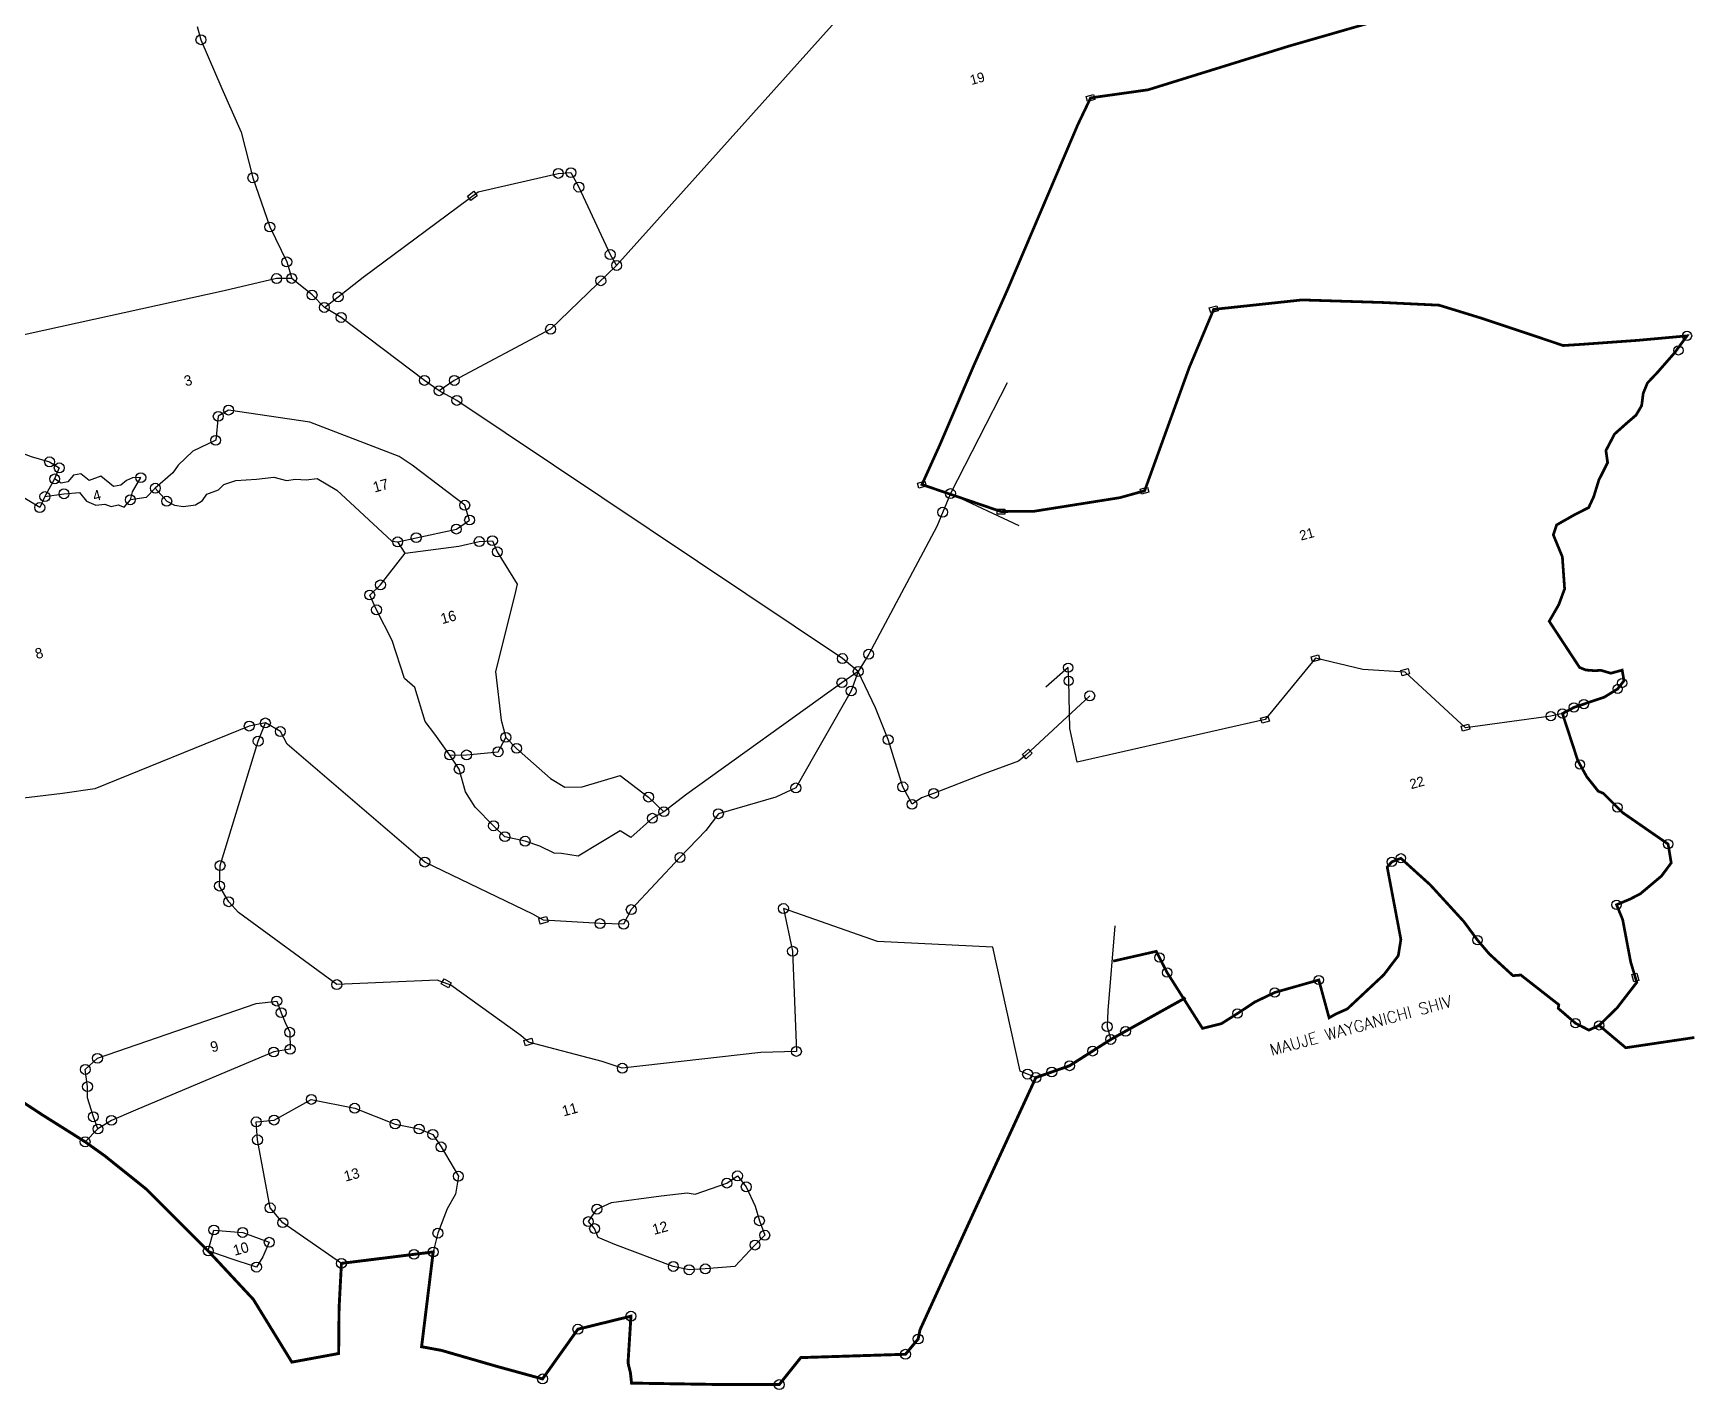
# Model space of a CAD drawing. Header units: metres. Extents: x 349190 to 354644, y 1756648 to 1760820.
# Drawn here: x 351928 to 353473, y 1757489 to 1758751 of the extents above; entities that cross this region are included whole.
import ezdxf

# ---------------------------------------------------------------- set-up
doc = ezdxf.new("R2010")
doc.units = ezdxf.units.M
doc.header["$MEASUREMENT"] = 0
doc.linetypes.add('DIVIDE', pattern=[1.25, 0.5, -0.25, 0, -0.25, 0, -0.25])
for name, color, linetype in [('POLY_PARCEL', 6, 'Continuous'), ('SYM_STONE', 1, 'Continuous'), ('TEXT_MAPOUT', 7, 'Continuous'), ('TEXT_PARCEL', 7, 'Continuous'), ('V_BOUND_LINE', 7, 'Continuous'), ('V_DIVIDE_LINE', 7, 'DIVIDE')]:
    doc.layers.add(name, color=color, linetype=linetype)
doc.styles.get("Standard").update_dxf_attribs({"font": 'simplex.shx'})
doc.styles.add('TEXT_MAP', font='KRDEV050.TTF')

# ---------------------------------------------------------------- blocks, each defined once
blk = doc.blocks.new('STONE')
blk.add_circle((0, 0), 0.851)
blk = doc.blocks.new('STONESQUARE')
blk.add_lwpolyline([(-0.7, 0.48), (0.7, 0.48), (0.7, -0.48), (-0.7, -0.48)], close=True)

msp = doc.modelspace()

# ---------------------------------------------------------------- linework, layer by layer
at = {"layer": 'POLY_PARCEL'}
for points in [[(352469.8, 1758535.2), (352469.8, 1758535.2), (352732.5, 1758828.3), (352732.5, 1758828.3)], [(352080, 1758757.2), (352083.4, 1758745), (352102.7, 1758699.7), (352120.7, 1758659), (352131.7, 1758616.7), (352147.4, 1758571), (352163.2, 1758538.5), (352167.8, 1758523.2)], [(352198.1, 1758496.2), (352210.9, 1758506), (352234.1, 1758524.2), (352341.1, 1758603.6), (352415.6, 1758620.8), (352427.3, 1758621.5), (352434.7, 1758608), (352463.8, 1758545.4), (352469.8, 1758535.2)], [(352167.8, 1758523.2), (352153.7, 1758523.1), (352105, 1758511.5), (351890.7, 1758464.5), (351860.6, 1758458), (351844.3, 1758453.3)], [(352198.1, 1758496.2), (352186.7, 1758507.8), (352167.8, 1758523.2)], [(352469.8, 1758535.2), (352469.8, 1758535.2), (352408.4, 1758476), (352318.9, 1758428.3), (352304.7, 1758418.8)], [(352304.7, 1758418.8), (352291.2, 1758428.4), (352213.7, 1758486.9), (352198.1, 1758496.2)], [(352694.4, 1758157.9), (352679.7, 1758169.9), (352679.7, 1758169.9), (352679.7, 1758169.9), (352679.7, 1758169.9), (352321.3, 1758409.8), (352304.7, 1758418.8)], [(352832.8, 1758426.2), (352780.1, 1758323.2)], [(351748, 1758365.5), (351752.9, 1758379.3), (351753, 1758391.7), (351764.6, 1758390.6), (351803, 1758402.3), (351812.6, 1758400.9), (351856.4, 1758383.7), (351925.6, 1758357.8), (351942.7, 1758352.7), (351951.7, 1758347.1), (351947.4, 1758336.8)], [(352266.3, 1758278.3), (352283.5, 1758282.2), (352320.8, 1758290.2), (352333.1, 1758298.6), (352328.6, 1758312.4), (352279.6, 1758349.6), (352267.8, 1758357.6), (352184.6, 1758389.5), (352109.1, 1758400.8), (352099.5, 1758395), (352097.1, 1758372.7), (352075.9, 1758362.7), (352062.2, 1758349.6), (352057.2, 1758342.4), (352041, 1758328.2)], [(351938.3, 1758320.4), (351933.6, 1758310.2), (351913.2, 1758322.5), (351876.8, 1758340.4), (351863, 1758331.7), (351817.7, 1758355.3), (351755.8, 1758309.6), (351743.1, 1758307.3)], [(351947.4, 1758336.8), (351938.3, 1758320.4), (351956.1, 1758323), (351970.6, 1758324.1), (351976.9, 1758316), (351985.7, 1758312.3), (351994, 1758313.5), (351999.8, 1758311.3), (352006.4, 1758312.6), (352011.9, 1758310.6), (352017.8, 1758317.4)], [(352017.8, 1758317.4), (352019.8, 1758324.9), (352027.5, 1758338), (352019.7, 1758337.9), (352014.3, 1758335.5), (352008.9, 1758331.1), (352002, 1758329.8), (351990.4, 1758339.4), (351979.6, 1758335.5), (351971.6, 1758341.4), (351965, 1758340.2), (351959.7, 1758334.1), (351953.4, 1758332.9), (351947.4, 1758336.8)], [(352041, 1758328.2), (352051.6, 1758316.1), (352058.9, 1758312.3), (352067.3, 1758311.1), (352078.2, 1758312.6), (352084.8, 1758316.7), (352089, 1758322.5), (352099.8, 1758326.7), (352104.7, 1758331.5), (352115.7, 1758335.3), (352134.9, 1758336.7), (352151, 1758338.4), (352163, 1758335.5), (352171.3, 1758336.6), (352181.1, 1758335.9), (352191.3, 1758337.1), (352209.7, 1758326.3), (352226.5, 1758310.9), (352260.8, 1758279), (352266.3, 1758278.3)], [(352041, 1758328.2), (352032.5, 1758319.7), (352017.8, 1758317.4)], [(352780.1, 1758323.2), (352767.4, 1758292.5), (352704.1, 1758173.9), (352694.4, 1758157.9)], [(352780.1, 1758323.2), (352843.8, 1758293.4)], [(352273.1, 1758267.9), (352266.3, 1758278.3)], [(352273.1, 1758267.9), (352323.2, 1758274.2), (352342.1, 1758278.6), (352354.4, 1758279.4), (352358.9, 1758269), (352377.2, 1758238.9), (352374.8, 1758228.2), (352357.1, 1758157.7), (352362.4, 1758112.6), (352366.8, 1758096.6)], [(352314.7, 1758080.2), (352300.9, 1758099.7), (352291.8, 1758111.4), (352282.3, 1758143), (352272.5, 1758151.2), (352261.1, 1758186.5), (352246.6, 1758215.1), (352240.3, 1758228.9), (352250.3, 1758238.3), (352273.1, 1758267.9)], [(353349, 1758118.7), (353338.2, 1758116.4), (353258.8, 1758105.6), (353202.9, 1758157.2), (353202.9, 1758157.2), (353163.5, 1758159.8), (353119.5, 1758170.1), (353119.5, 1758170.1), (353072.5, 1758113.1), (353072.5, 1758113.1), (352897.8, 1758073.4), (352891.2, 1758104.8), (352890, 1758149.1), (352889.6, 1758161.4), (352868.8, 1758143.3)], [(352694.4, 1758157.9), (352687.8, 1758139.7), (352636.4, 1758049.6), (352617.8, 1758041.1), (352564.4, 1758025.6), (352552.8, 1758009.9), (352528.7, 1757984.9), (352483.4, 1757936.5), (352476.3, 1757922.9), (352454.4, 1757923.5), (352401.7, 1757926.6), (352391.8, 1757932.2), (352291.5, 1757980.7), (352163.7, 1758090.4), (352157.2, 1758102), (352143.3, 1758110)], [(352694.4, 1758157.9), (352679.2, 1758147.4), (352535.2, 1758043.7), (352513.7, 1758027.5)], [(352909.6, 1758135.2), (352850.1, 1758080), (352843.4, 1758074.5), (352810.4, 1758062.3), (352764.5, 1758044.5), (352753.2, 1758040.4), (352744.4, 1758034.4), (352735.8, 1758050.6), (352722.2, 1758094.5), (352710.5, 1758124), (352694.4, 1758157.9)], [(352143.3, 1758110), (352128.3, 1758107.1), (351984.8, 1758048.9), (351954.6, 1758044.4), (351739.6, 1758018.7), (351635.4, 1757963.7), (351624.3, 1757955.9)], [(352859.5, 1757780.4), (352845, 1757786.3), (352819.6, 1757901.6), (352712.4, 1757907), (352624.9, 1757937.5), (352633.3, 1757897.8), (352636.9, 1757804.7), (352603.9, 1757803.7), (352475.1, 1757789.1), (352456.4, 1757795.2), (352388, 1757813.4), (352380.7, 1757819.6), (352315.7, 1757866.3), (352303.1, 1757871), (352209.7, 1757866.8), (352118.4, 1757933.9), (352109.2, 1757943.8), (352100.7, 1757958.4), (352101.2, 1757977.4), (352136.6, 1758093.1), (352143.3, 1758110)], [(352314.7, 1758080.2), (352330.3, 1758080.3), (352359.6, 1758083.2), (352366.8, 1758096.6)], [(352366.8, 1758096.6), (352376.8, 1758086.4), (352408.4, 1758058.3), (352421.8, 1758050.3), (352437.8, 1758050.6), (352473.2, 1758061.3), (352499.5, 1758041.1), (352513.7, 1758027.5)], [(352513.7, 1758027.5), (352503, 1758021.4), (352483, 1758003.5), (352473, 1758009.6), (352434.1, 1757986.3), (352418.4, 1757988.7), (352411.6, 1757988.9), (352398.4, 1757995.6), (352384.7, 1758000.1), (352365.9, 1758004.3), (352355.4, 1758014.4), (352338.4, 1758031.8), (352329.4, 1758045.9), (352323.5, 1758067.1), (352314.7, 1758080.2)], [(352932.8, 1757921.3), (352926.3, 1757842.8), (352925.8, 1757827.7), (352929.1, 1757815.8)], [(351987.7, 1757732.6), (351983.4, 1757743.9), (351978, 1757761.7), (351978, 1757772), (351975.9, 1757787.9), (351987.2, 1757798.3), (352134.7, 1757849.1), (352153.9, 1757851.5), (352158, 1757840.7), (352161.7, 1757831.5), (352165.9, 1757822.5), (352166.3, 1757806.7), (352151, 1757804.2), (352022.6, 1757750.2), (352000.2, 1757740.6), (351987.7, 1757732.6)], [(352214, 1757607.7), (352159.5, 1757645.5), (352147.7, 1757659.3), (352136, 1757722.5), (352134.8, 1757739.2), (352151.4, 1757740.9), (352186, 1757760.1), (352226.3, 1757751.9), (352263.9, 1757737.2), (352286.2, 1757732.6), (352298.9, 1757727.5), (352306.6, 1757716), (352322.7, 1757688.7), (352319.9, 1757672), (352312.2, 1757658.5), (352303.7, 1757635.8), (352299.3, 1757618.3)], [(351975.7, 1757720.7), (351987.7, 1757732.6)], [(352452.7, 1757631.6), (352449.3, 1757640), (352443.5, 1757646.5), (352451.5, 1757658.1), (352465, 1757664.4), (352511.2, 1757670.4), (352535.5, 1757673.1), (352542.9, 1757672), (352572.3, 1757682.3), (352582.1, 1757689), (352590.3, 1757678.8), (352598.7, 1757661), (352602.5, 1757647.3), (352607.5, 1757633.9), (352598.4, 1757624.7), (352579.7, 1757604.9), (352552.2, 1757602.6), (352537.2, 1757601.7), (352522.5, 1757604.8), (352468.2, 1757625.1), (352452.7, 1757631.6)], [(352090.2, 1757619.2), (352095.4, 1757638.7), (352122.2, 1757636.4), (352146.9, 1757627.3), (352140.9, 1757613.7), (352135, 1757604.2), (352110.6, 1757612.2), (352090.2, 1757619.2)]]:
    msp.add_lwpolyline(points, dxfattribs=at)
at = {"layer": 'V_BOUND_LINE'}
for points, const_width in [([(352931.3, 1757888.6), (352971.4, 1757897.7), (352981.5, 1757878), (353014.4, 1757826.1), (353032, 1757830.5), (353048.7, 1757841.1), (353063, 1757850.6), (353081.6, 1757859.5), (353122.5, 1757871.1), (353132.1, 1757835.9), (353138.2, 1757839.4), (353149, 1757844.2), (353183, 1757876), (353196.4, 1757893.7), (353198.8, 1757908.8), (353186.1, 1757976), (353190.4, 1757980.9), (353198.8, 1757984.2), (353226.2, 1757959.4), (353257.4, 1757925.3), (353270, 1757908.2), (353281, 1757895.3), (353303, 1757875.1), (353310.3, 1757875.7), (353345.6, 1757848.1), (353345.1, 1757844.7), (353361.1, 1757830.9), (353373.6, 1757824.5), (353383.1, 1757828.9), (353399.8, 1757845.2), (353418.1, 1757868.9), (353412.4, 1757887.9), (353405, 1757927.1), (353399.3, 1757941), (353411.9, 1757946.3), (353421.4, 1757951.2), (353440.9, 1757967.6), (353450.1, 1757979.9), (353447.2, 1757997.4), (353405, 1758026.6), (353387, 1758044.6), (353382.3, 1758046.5), (353371.6, 1758060), (353363.3, 1758074.9), (353349, 1758118.7), (353359.6, 1758124.4), (353387.9, 1758134), (353400.3, 1758141.6), (353406.2, 1758149.3), (353404.5, 1758159.1), (353394, 1758156.2), (353384.8, 1758158.9), (353378.8, 1758158.6), (353370.7, 1758159.2), (353364.9, 1758161.6), (353336.7, 1758204.5), (353345.6, 1758220), (353351, 1758234.6), (353348.9, 1758264.4), (353340.5, 1758284.8), (353343.6, 1758294.1), (353361.1, 1758304), (353373.4, 1758310.2), (353378.1, 1758320.4), (353382.8, 1758335.7), (353391, 1758352), (353389.4, 1758363.2), (353397.4, 1758378.5), (353407.9, 1758387.9), (353417.4, 1758396.1), (353422.6, 1758404.9), (353424.1, 1758416.5), (353428, 1758426), (353437.1, 1758435.6), (353453.2, 1758454), (353464.8, 1758469.8), (353418.6, 1758465.6), (353365.3, 1758461.8), (353349.7, 1758460.8), (353274.4, 1758486), (353234.3, 1758498.3), (353182.1, 1758500.8), (353107, 1758503.2), (353024.8, 1758494.4), (353002.1, 1758440.4), (352983.1, 1758388), (352960.6, 1758325.8), (352937.6, 1758319.4), (352858.1, 1758306.8), (352827.1, 1758306.5), (352753.6, 1758331.6), (352770.4, 1758368.8), (352801.8, 1758442.2), (352832.7, 1758511.7), (352898.4, 1758665.9), (352910.4, 1758691), (352963.8, 1758698.5), (353007, 1758711.9), (353094.7, 1758739.1), (353237.7, 1758780.2)], 2.53), ([(351775.5, 1757850.8), (351936.3, 1757745.5), (351975.7, 1757720.7), (351993.8, 1757707.8), (352032.7, 1757676.6), (352090.2, 1757619.2), (352132.1, 1757574.2), (352167.9, 1757515.9), (352211.4, 1757523.9), (352211.8, 1757566.2), (352214, 1757607.7), (352299.3, 1757618.3), (352288.5, 1757530.2), (352307, 1757526.8), (352359.3, 1757511.7), (352400.9, 1757500.3), (352433.8, 1757546.5), (352483.1, 1757558.6), (352480.4, 1757515.2), (352482.6, 1757506), (352483.7, 1757496.4), (352565.1, 1757495.1), (352620.9, 1757495), (352641, 1757520.1), (352738.3, 1757523.2), (352750.1, 1757537.4), (352751.8, 1757545.9), (352801.6, 1757654.8), (352859.5, 1757780.4), (352890.9, 1757791.4), (352929.1, 1757815.8), (352998.7, 1757854.6)], 2.7)]:
    msp.add_lwpolyline(points, dxfattribs=dict(at, const_width=const_width))
at = {"layer": 'V_DIVIDE_LINE', "ltscale": 10, "const_width": 2.53}
msp.add_lwpolyline([(353383.1, 1757828.9), (353407.8, 1757808.1), (353471.6, 1757817.6)], dxfattribs=at)

# ---------------------------------------------------------------- block references
at = {"layer": 'SYM_STONE'}
for name, p, xscale, yscale, zscale, rotation in [('STONE', (352083.4, 1758745), 5.406448492920397, 5.406448492920397, 5.406448492920397, 15.36646372397121), ('STONESQUARE', (352910.4, 1758691), 5.06636463076694, 5.06636463076694, 5.06636463076694, 15.29535435398677), ('STONE', (352131.7, 1758616.7), 5.406448492920397, 5.406448492920397, 5.406448492920397, 15.36646372397121), ('STONE', (352415.6, 1758620.8), 5.406448492920397, 5.406448492920397, 5.406448492920397, 15.36646372397121), ('STONE', (352427.3, 1758621.5), 5.406448492920397, 5.406448492920397, 5.406448492920397, 15.36646372397121), ('STONE', (352434.7, 1758608), 5.406448492920397, 5.406448492920397, 5.406448492920397, 15.36646372397121), ('STONESQUARE', (352335.7, 1758599.8), 5.406448492920398, 5.406448492920398, 5.406448492920398, 36.56412262329376), ('STONE', (352147.4, 1758571), 5.406448492920397, 5.406448492920397, 5.406448492920397, 15.36646372397121), ('STONE', (352463.8, 1758545.4), 5.406448492920397, 5.406448492920397, 5.406448492920397, 15.36646372397121), ('STONE', (352163.2, 1758538.5), 5.406448492920397, 5.406448492920397, 5.406448492920397, 15.36646372397121), ('STONE', (352469.8, 1758535.2), 5.406448492920397, 5.406448492920397, 5.406448492920397, 15.36646372397121), ('STONE', (352153.7, 1758523.1), 5.406448492920397, 5.406448492920397, 5.406448492920397, 15.36646372397121), ('STONE', (352167.8, 1758523.2), 5.406448492920397, 5.406448492920397, 5.406448492920397, 15.36646372397121), ('STONE', (352455.1, 1758521), 5.406448492920397, 5.406448492920397, 5.406448492920397, 15.36646372397121), ('STONE', (352186.7, 1758507.8), 5.406448492920397, 5.406448492920397, 5.406448492920397, 15.36646372397121), ('STONE', (352210.9, 1758506), 5.406448492920397, 5.406448492920397, 5.406448492920397, 15.36646372397121), ('STONE', (352198.1, 1758496.2), 5.406448492920397, 5.406448492920397, 5.406448492920397, 15.36646372397121), ('STONE', (352213.7, 1758486.9), 5.406448492920397, 5.406448492920397, 5.406448492920397, 15.36646372397121), ('STONESQUARE', (353024.8, 1758494.4), 5.06636463076694, 5.06636463076694, 5.06636463076694, 15.29535435398677), ('STONE', (352408.4, 1758476), 5.406448492920397, 5.406448492920397, 5.406448492920397, 15.36646372397121), ('STONE', (353464.8, 1758469.8), 5.06636463076694, 5.06636463076694, 5.06636463076694, 15.29535435398677), ('STONE', (353456.8, 1758456.3), 5.06636463076694, 5.06636463076694, 5.06636463076694, 15.29535435398677), ('STONE', (352291.2, 1758428.4), 5.406448492920397, 5.406448492920397, 5.406448492920397, 15.36646372397121), ('STONE', (352318.9, 1758428.3), 5.406448492920397, 5.406448492920397, 5.406448492920397, 15.36646372397121), ('STONE', (352304.7, 1758418.8), 5.406448492920397, 5.406448492920397, 5.406448492920397, 15.36646372397121), ('STONE', (352321.3, 1758409.8), 5.406448492920397, 5.406448492920397, 5.406448492920397, 15.36646372397121), ('STONE', (352099.5, 1758395), 5.406448492920397, 5.406448492920397, 5.406448492920397, 15.36646372397121), ('STONE', (352109.1, 1758400.8), 5.406448492920397, 5.406448492920397, 5.406448492920397, 15.36646372397121), ('STONE', (352097.1, 1758372.7), 5.406448492920397, 5.406448492920397, 5.406448492920397, 15.36646372397121), ('STONE', (351942.7, 1758352.7), 5.406448492920397, 5.406448492920397, 5.406448492920397, 15.36646372397121), ('STONE', (351951.7, 1758347.1), 5.406448492920397, 5.406448492920397, 5.406448492920397, 15.36646372397121), ('STONE', (351947.4, 1758336.8), 5.406448492920397, 5.406448492920397, 5.406448492920397, 15.36646372397121), ('STONE', (352027.5, 1758338), 5.406448492920397, 5.406448492920397, 5.406448492920397, 15.36646372397121), ('STONESQUARE', (352753.6, 1758331.6), 5.06636463076694, 5.06636463076694, 5.06636463076694, 15.29535435398677), ('STONE', (351938.3, 1758320.4), 5.406448492920397, 5.406448492920397, 5.406448492920397, 15.36646372397121), ('STONE', (351956.1, 1758323), 5.406448492920397, 5.406448492920397, 5.406448492920397, 15.36646372397121), ('STONE', (352017.8, 1758317.4), 5.406448492920397, 5.406448492920397, 5.406448492920397, 15.36646372397121), ('STONE', (352041, 1758328.2), 5.406448492920397, 5.406448492920397, 5.406448492920397, 15.36646372397121), ('STONE', (352051.6, 1758316.1), 5.406448492920397, 5.406448492920397, 5.406448492920397, 15.36646372397121), ('STONE', (352780.1, 1758323.2), 5.406448492920397, 5.406448492920397, 5.406448492920397, 15.36646372397121), ('STONESQUARE', (352960.6, 1758325.8), 5.06636463076694, 5.06636463076694, 5.06636463076694, 15.29535435398677), ('STONE', (351933.6, 1758310.2), 5.406448492920397, 5.406448492920397, 5.406448492920397, 15.36646372397121), ('STONE', (352328.6, 1758312.4), 5.406448492920397, 5.406448492920397, 5.406448492920397, 15.36646372397121), ('STONE', (352333.1, 1758298.6), 5.406448492920397, 5.406448492920397, 5.406448492920397, 15.36646372397121), ('STONE', (352772.9, 1758305.9), 5.406448492920397, 5.406448492920397, 5.406448492920397, 15.36646372397121), ('STONESQUARE', (352827.1, 1758306.4), 5.06636463076694, 5.06636463076694, 5.06636463076694, 359.7756637972792), ('STONE', (352320.8, 1758290.2), 5.406448492920397, 5.406448492920397, 5.406448492920397, 15.36646372397121), ('STONE', (352266.3, 1758278.3), 5.406448492920397, 5.406448492920397, 5.406448492920397, 15.36646372397121), ('STONE', (352283.5, 1758282.2), 5.406448492920397, 5.406448492920397, 5.406448492920397, 15.36646372397121), ('STONE', (352342.1, 1758278.6), 5.406448492920397, 5.406448492920397, 5.406448492920397, 15.36646372397121), ('STONE', (352354.4, 1758279.4), 5.406448492920397, 5.406448492920397, 5.406448492920397, 15.36646372397121), ('STONE', (352358.9, 1758269), 5.406448492920397, 5.406448492920397, 5.406448492920397, 15.36646372397121), ('STONE', (352250.3, 1758238.3), 5.406448492920397, 5.406448492920397, 5.406448492920397, 15.36646372397121), ('STONE', (352240.3, 1758228.9), 5.406448492920397, 5.406448492920397, 5.406448492920397, 15.36646372397121), ('STONE', (352246.6, 1758215.1), 5.406448492920397, 5.406448492920397, 5.406448492920397, 15.36646372397121), ('STONE', (352679.7, 1758169.9), 5.406448492920397, 5.406448492920397, 5.406448492920397, 15.36646372397121), ('STONE', (352704.1, 1758173.9), 5.406448492920397, 5.406448492920397, 5.406448492920397, 15.36646372397121), ('STONE', (352889.6, 1758161.4), 5.06636463076694, 5.06636463076694, 5.06636463076694, 15.29535435398677), ('STONESQUARE', (353119.5, 1758170.1), 5.06636463076694, 5.06636463076694, 5.06636463076694, 15.29535435398677), ('STONE', (352679.2, 1758147.4), 5.406448492920397, 5.406448492920397, 5.406448492920397, 15.36646372397121), ('STONE', (352694.4, 1758157.9), 5.406448492920397, 5.406448492920397, 5.406448492920397, 15.36646372397121), ('STONE', (352890, 1758149.1), 5.06636463076694, 5.06636463076694, 5.06636463076694, 15.29535435398677), ('STONESQUARE', (353202.9, 1758157.2), 5.06636463076694, 5.06636463076694, 5.06636463076694, 15.29535435398677), ('STONE', (353404.5, 1758147.1), 5.06636463076694, 5.06636463076694, 5.06636463076694, 15.29535435398677), ('STONE', (352687.8, 1758139.7), 5.406448492920397, 5.406448492920397, 5.406448492920397, 15.36646372397121), ('STONE', (352909.6, 1758135.2), 5.406448492920397, 5.406448492920397, 5.406448492920397, 15.36646372397121), ('STONE', (353400.3, 1758141.6), 5.06636463076694, 5.06636463076694, 5.06636463076694, 15.29535435398677), ('STONE', (353338.2, 1758116.4), 5.06636463076694, 5.06636463076694, 5.06636463076694, 15.29535435398677), ('STONE', (353349, 1758118.7), 5.06636463076694, 5.06636463076694, 5.06636463076694, 15.29535435398677), ('STONE', (353359.6, 1758124.4), 5.06636463076694, 5.06636463076694, 5.06636463076694, 15.29535435398677), ('STONE', (353368.9, 1758127.5), 5.06636463076694, 5.06636463076694, 5.06636463076694, 15.29535435398677), ('STONE', (352128.3, 1758107.1), 5.406448492920397, 5.406448492920397, 5.406448492920397, 15.36646372397121), ('STONE', (352143.3, 1758110), 5.406448492920397, 5.406448492920397, 5.406448492920397, 15.36646372397121), ('STONE', (352157.2, 1758102), 5.406448492920397, 5.406448492920397, 5.406448492920397, 15.36646372397121), ('STONESQUARE', (353072.5, 1758113.1), 5.06636463076694, 5.06636463076694, 5.06636463076694, 15.29535435398677), ('STONESQUARE', (353258.8, 1758105.6), 5.06636463076694, 5.06636463076694, 5.06636463076694, 15.29535435398677), ('STONE', (352136.6, 1758093.1), 5.406448492920397, 5.406448492920397, 5.406448492920397, 15.36646372397121), ('STONE', (352359.6, 1758083.2), 5.406448492920397, 5.406448492920397, 5.406448492920397, 15.36646372397121), ('STONE', (352366.8, 1758096.6), 5.406448492920397, 5.406448492920397, 5.406448492920397, 15.36646372397121), ('STONE', (352376.8, 1758086.4), 5.406448492920397, 5.406448492920397, 5.406448492920397, 15.36646372397121), ('STONE', (352722.2, 1758094.5), 5.406448492920397, 5.406448492920397, 5.406448492920397, 15.36646372397121), ('STONE', (352314.7, 1758080.2), 5.406448492920397, 5.406448492920397, 5.406448492920397, 15.36646372397121), ('STONE', (352323.5, 1758067.1), 5.406448492920397, 5.406448492920397, 5.406448492920397, 15.36646372397121), ('STONE', (352330.3, 1758080.3), 5.406448492920397, 5.406448492920397, 5.406448492920397, 15.36646372397121), ('STONESQUARE', (352851.6, 1758081.2), 5.406448492920398, 5.406448492920398, 5.406448492920398, 42.8469010232605), ('STONE', (353365.3, 1758071.3), 5.06636463076694, 5.06636463076694, 5.06636463076694, 15.29535435398677), ('STONE', (352499.5, 1758041.1), 5.406448492920397, 5.406448492920397, 5.406448492920397, 15.36646372397121), ('STONE', (352636.4, 1758049.6), 5.406448492920397, 5.406448492920397, 5.406448492920397, 15.36646372397121), ('STONE', (352735.8, 1758050.6), 5.406448492920397, 5.406448492920397, 5.406448492920397, 15.36646372397121), ('STONE', (352764.5, 1758044.5), 5.406448492920397, 5.406448492920397, 5.406448492920397, 15.36646372397121), ('STONE', (352503, 1758021.4), 5.406448492920397, 5.406448492920397, 5.406448492920397, 15.36646372397121), ('STONE', (352513.7, 1758027.5), 5.406448492920397, 5.406448492920397, 5.406448492920397, 15.36646372397121), ('STONE', (352564.4, 1758025.6), 5.406448492920397, 5.406448492920397, 5.406448492920397, 15.36646372397121), ('STONE', (352744.4, 1758034.4), 5.406448492920397, 5.406448492920397, 5.406448492920397, 15.36646372397121), ('STONE', (353400.1, 1758031.5), 5.06636463076694, 5.06636463076694, 5.06636463076694, 15.29535435398677), ('STONE', (352355.4, 1758014.4), 5.406448492920397, 5.406448492920397, 5.406448492920397, 15.36646372397121), ('STONE', (352365.9, 1758004.3), 5.406448492920397, 5.406448492920397, 5.406448492920397, 15.36646372397121), ('STONE', (352384.7, 1758000.1), 5.406448492920397, 5.406448492920397, 5.406448492920397, 15.36646372397121), ('STONE', (353447.2, 1757997.4), 5.06636463076694, 5.06636463076694, 5.06636463076694, 15.29535435398677), ('STONE', (352101.2, 1757977.4), 5.406448492920397, 5.406448492920397, 5.406448492920397, 15.36646372397121), ('STONE', (352291.5, 1757980.7), 5.406448492920397, 5.406448492920397, 5.406448492920397, 15.36646372397121), ('STONE', (352528.7, 1757984.9), 5.406448492920397, 5.406448492920397, 5.406448492920397, 15.36646372397121), ('STONE', (353190.4, 1757980.9), 5.06636463076694, 5.06636463076694, 5.06636463076694, 15.29535435398677), ('STONE', (353198.8, 1757984.2), 5.06636463076694, 5.06636463076694, 5.06636463076694, 15.29535435398677), ('STONE', (352100.7, 1757958.4), 5.406448492920397, 5.406448492920397, 5.406448492920397, 15.36646372397121), ('STONE', (352109.2, 1757943.8), 5.406448492920397, 5.406448492920397, 5.406448492920397, 15.36646372397121), ('STONE', (352483.4, 1757936.5), 5.406448492920397, 5.406448492920397, 5.406448492920397, 15.36646372397121), ('STONE', (352624.9, 1757937.5), 5.406448492920397, 5.406448492920397, 5.406448492920397, 15.36646372397121), ('STONE', (353399.3, 1757941), 5.06636463076694, 5.06636463076694, 5.06636463076694, 15.29535435398677), ('STONESQUARE', (352401.7, 1757926.6), 5.406448492920397, 5.406448492920397, 5.406448492920397, 15.36646372397121), ('STONE', (352454.4, 1757923.5), 5.406448492920397, 5.406448492920397, 5.406448492920397, 15.36646372397121), ('STONE', (352476.3, 1757922.9), 5.406448492920397, 5.406448492920397, 5.406448492920397, 15.36646372397121), ('STONE', (352633.3, 1757897.8), 5.406448492920397, 5.406448492920397, 5.406448492920397, 15.36646372397121), ('STONE', (353270, 1757908.2), 5.06636463076694, 5.06636463076694, 5.06636463076694, 15.29535435398677), ('STONE', (352974.4, 1757891.9), 5.06636463076694, 5.06636463076694, 5.06636463076694, 15.29535435398677), ('STONE', (352209.7, 1757866.8), 5.406448492920397, 5.406448492920397, 5.406448492920397, 15.36646372397121), ('STONESQUARE', (352311.4, 1757868), 5.406448492920397, 5.406448492920397, 5.406448492920397, 330.8343776605188), ('STONE', (352981.5, 1757878), 5.06636463076694, 5.06636463076694, 5.06636463076694, 15.29535435398677), ('STONE', (353122.5, 1757871.1), 5.06636463076694, 5.06636463076694, 5.06636463076694, 15.29535435398677), ('STONESQUARE', (353416.8, 1757873.4), 5.06636463076694, 5.06636463076694, 5.06636463076694, 106.5988344661716), ('STONE', (352153.9, 1757851.5), 5.406448492920397, 5.406448492920397, 5.406448492920397, 15.36646372397121), ('STONE', (353081.6, 1757859.5), 5.06636463076694, 5.06636463076694, 5.06636463076694, 15.29535435398677), ('STONE', (352158, 1757840.7), 5.406448492920397, 5.406448492920397, 5.406448492920397, 15.36646372397121), ('STONE', (353046.9, 1757840), 5.06636463076694, 5.06636463076694, 5.06636463076694, 15.29535435398677), ('STONE', (352165.9, 1757822.5), 5.406448492920397, 5.406448492920397, 5.406448492920397, 15.36646372397121), ('STONE', (352925.8, 1757827.7), 5.406448492920397, 5.406448492920397, 5.406448492920397, 15.36646372397121), ('STONE', (352942.9, 1757823.4), 5.406448492920397, 5.406448492920397, 5.406448492920397, 15.36646372397121), ('STONE', (353361.1, 1757830.9), 5.06636463076694, 5.06636463076694, 5.06636463076694, 15.29535435398677), ('STONE', (353383.1, 1757828.9), 5.06636463076694, 5.06636463076694, 5.06636463076694, 15.29535435398677), ('STONE', (352151, 1757804.2), 5.406448492920397, 5.406448492920397, 5.406448492920397, 15.36646372397121), ('STONE', (352166.3, 1757806.7), 5.406448492920397, 5.406448492920397, 5.406448492920397, 15.36646372397121), ('STONESQUARE', (352388, 1757813.4), 5.406448492920397, 5.406448492920397, 5.406448492920397, 15.36646372397121), ('STONE', (352636.9, 1757804.7), 5.406448492920397, 5.406448492920397, 5.406448492920397, 15.36646372397121), ('STONE', (352912.3, 1757805), 5.406448492920397, 5.406448492920397, 5.406448492920397, 15.36646372397121), ('STONE', (352929.1, 1757815.8), 5.406448492920397, 5.406448492920397, 5.406448492920397, 15.36646372397121), ('STONE', (351987.2, 1757798.3), 5.406448492920397, 5.406448492920397, 5.406448492920397, 15.36646372397121), ('STONE', (352475.1, 1757789.1), 5.406448492920397, 5.406448492920397, 5.406448492920397, 15.36646372397121), ('STONE', (352890.9, 1757791.4), 5.406448492920397, 5.406448492920397, 5.406448492920397, 15.36646372397121), ('STONE', (351975.9, 1757787.9), 5.406448492920397, 5.406448492920397, 5.406448492920397, 15.36646372397121), ('STONE', (352851.8, 1757783.6), 5.406448492920397, 5.406448492920397, 5.406448492920397, 15.36646372397121), ('STONE', (352859.5, 1757780.4), 5.406448492920397, 5.406448492920397, 5.406448492920397, 15.36646372397121), ('STONE', (352874.3, 1757785.6), 5.406448492920397, 5.406448492920397, 5.406448492920397, 15.36646372397121), ('STONE', (351978, 1757772), 5.406448492920397, 5.406448492920397, 5.406448492920397, 15.36646372397121), ('STONE', (352186, 1757760.1), 5.406448492920397, 5.406448492920397, 5.406448492920397, 15.36646372397121), ('STONE', (351983.4, 1757743.9), 5.406448492920397, 5.406448492920397, 5.406448492920397, 15.36646372397121), ('STONE', (352226.3, 1757751.9), 5.406448492920397, 5.406448492920397, 5.406448492920397, 15.36646372397121), ('STONE', (351987.7, 1757732.6), 5.406448492920397, 5.406448492920397, 5.406448492920397, 15.36646372397121), ('STONE', (352000.2, 1757740.6), 5.406448492920397, 5.406448492920397, 5.406448492920397, 15.36646372397121), ('STONE', (352134.8, 1757739.2), 5.406448492920397, 5.406448492920397, 5.406448492920397, 15.36646372397121), ('STONE', (352151.4, 1757740.9), 5.406448492920397, 5.406448492920397, 5.406448492920397, 15.36646372397121), ('STONE', (352263.9, 1757737.2), 5.406448492920397, 5.406448492920397, 5.406448492920397, 15.36646372397121), ('STONE', (352286.2, 1757732.6), 5.406448492920397, 5.406448492920397, 5.406448492920397, 15.36646372397121), ('STONE', (352298.9, 1757727.5), 5.406448492920397, 5.406448492920397, 5.406448492920397, 15.36646372397121), ('STONE', (351975.7, 1757720.7), 5.406448492920397, 5.406448492920397, 5.406448492920397, 15.36646372397121), ('STONE', (352136, 1757722.5), 5.406448492920397, 5.406448492920397, 5.406448492920397, 15.36646372397121), ('STONE', (352306.6, 1757716), 5.406448492920397, 5.406448492920397, 5.406448492920397, 15.36646372397121), ('STONE', (352322.7, 1757688.7), 5.406448492920397, 5.406448492920397, 5.406448492920397, 15.36646372397121), ('STONE', (352572.3, 1757682.3), 5.406448492920397, 5.406448492920397, 5.406448492920397, 15.36646372397121), ('STONE', (352582.1, 1757689), 5.406448492920397, 5.406448492920397, 5.406448492920397, 15.36646372397121), ('STONE', (352590.3, 1757678.8), 5.406448492920397, 5.406448492920397, 5.406448492920397, 15.36646372397121), ('STONE', (352147.7, 1757659.3), 5.406448492920397, 5.406448492920397, 5.406448492920397, 15.36646372397121), ('STONE', (352451.5, 1757658.1), 5.406448492920397, 5.406448492920397, 5.406448492920397, 15.36646372397121), ('STONE', (352095.4, 1757638.7), 5.406448492920397, 5.406448492920397, 5.406448492920397, 15.36646372397121), ('STONE', (352122.2, 1757636.4), 5.406448492920397, 5.406448492920397, 5.406448492920397, 15.36646372397121), ('STONE', (352159.5, 1757645.5), 5.406448492920397, 5.406448492920397, 5.406448492920397, 15.36646372397121), ('STONE', (352303.7, 1757635.8), 5.406448492920397, 5.406448492920397, 5.406448492920397, 15.36646372397121), ('STONE', (352443.5, 1757646.5), 5.406448492920397, 5.406448492920397, 5.406448492920397, 15.36646372397121), ('STONE', (352449.3, 1757640), 5.406448492920397, 5.406448492920397, 5.406448492920397, 15.36646372397121), ('STONE', (352602.5, 1757647.3), 5.406448492920397, 5.406448492920397, 5.406448492920397, 15.36646372397121), ('STONE', (352607.5, 1757633.9), 5.406448492920397, 5.406448492920397, 5.406448492920397, 15.36646372397121), ('STONE', (352090.2, 1757619.2), 5.406448492920397, 5.406448492920397, 5.406448492920397, 15.36646372397121), ('STONE', (352146.9, 1757627.3), 5.406448492920397, 5.406448492920397, 5.406448492920397, 15.36646372397121), ('STONE', (352299.3, 1757618.3), 5.406448492920397, 5.406448492920397, 5.406448492920397, 15.36646372397121), ('STONE', (352598.4, 1757624.7), 5.406448492920397, 5.406448492920397, 5.406448492920397, 15.36646372397121), ('STONE', (352135, 1757604.2), 5.406448492920397, 5.406448492920397, 5.406448492920397, 15.36646372397121), ('STONE', (352214, 1757607.7), 5.406448492920397, 5.406448492920397, 5.406448492920397, 15.36646372397121), ('STONE', (352281.5, 1757616.1), 5.406448492920397, 5.406448492920397, 5.406448492920397, 15.36646372397121), ('STONE', (352522.5, 1757604.8), 5.406448492920397, 5.406448492920397, 5.406448492920397, 15.36646372397121), ('STONE', (352537.2, 1757601.7), 5.406448492920397, 5.406448492920397, 5.406448492920397, 15.36646372397121), ('STONE', (352552.2, 1757602.6), 5.406448492920397, 5.406448492920397, 5.406448492920397, 15.36646372397121), ('STONE', (352483.1, 1757558.6), 5.406448492920397, 5.406448492920397, 5.406448492920397, 15.36646372397121), ('STONE', (352433.8, 1757546.5), 5.406448492920397, 5.406448492920397, 5.406448492920397, 15.36646372397121), ('STONE', (352750.1, 1757537.4), 5.406448492920397, 5.406448492920397, 5.406448492920397, 15.36646372397121), ('STONE', (352738.3, 1757523.2), 5.406448492920397, 5.406448492920397, 5.406448492920397, 15.36646372397121), ('STONE', (352400.9, 1757500.3), 5.406448492920397, 5.406448492920397, 5.406448492920397, 15.36646372397121), ('STONE', (352620.9, 1757495), 5.406448492920397, 5.406448492920397, 5.406448492920397, 15.36646372397121)]:
    msp.add_blockref(name, p, dxfattribs=dict(at, xscale=xscale, yscale=yscale, zscale=zscale, rotation=rotation))

# ---------------------------------------------------------------- texts
at = {"layer": 'TEXT_MAPOUT'}
msp.add_text('MAUJE WAYGANICHI SHIV', height=10.75, rotation=15.2954, dxfattribs=at).set_placement((353078.7, 1757800.6))
at = {"layer": 'TEXT_PARCEL', "style": 'TEXT_MAP'}
for s, height, rotation, p in [('19', 9.12, 15.2954, (352799.7, 1758702.9)), ('3', 9.73, 15.3665, (352069.2, 1758422.7)), ('17', 9.73, 15.3665, (352244.8, 1758324.1)), ('4', 9.73, 15.3665, (351984.4, 1758315.8)), ('21', 9.12, 15.2954, (353106, 1758279.4)), ('16', 9.73, 15.3665, (352307.7, 1758201.8)), ('8', 9.73, 15.3665, (351930.7, 1758169.2)), ('22', 9.12, 15.2954, (353208.4, 1758048.4)), ('9', 9.73, 15.3665, (352093.7, 1757803.7)), ('11', 9.73, 15.3665, (352420.6, 1757744.2)), ('13', 9.73, 15.3665, (352217.8, 1757683.6)), ('12', 9.73, 15.3665, (352504.5, 1757634.1)), ('10', 9.73, 15.3665, (352114.8, 1757614.7))]:
    msp.add_text(s, height=height, rotation=rotation, dxfattribs=at).set_placement(p)

doc.saveas('drawing.dxf')
